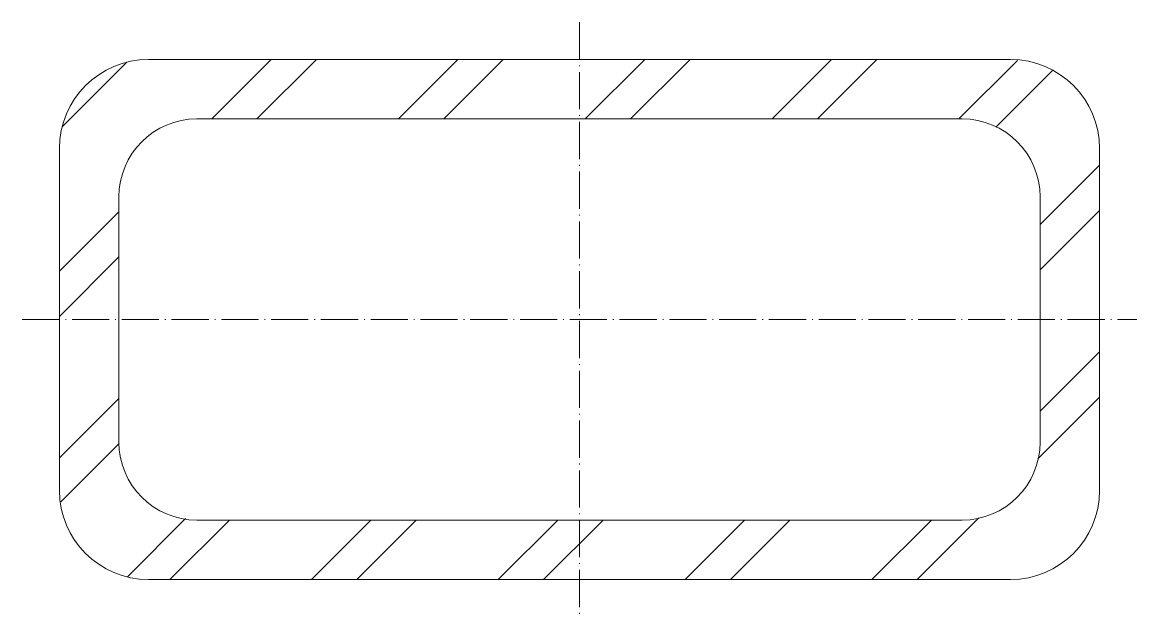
# Model space of a CAD drawing. Header units: metres. Extents: x -75 to 75, y -40 to 40.
import ezdxf

# ---------------------------------------------------------------- set-up
doc = ezdxf.new("R2010")
doc.units = ezdxf.units.M
doc.linetypes.add('MV_hartlijn_staal', pattern=[6.6, 5, -0.8, 0, -0.8])
doc.layers.add('A-DETL-GENF', color=92, linetype='Continuous', lineweight=18)

# ---------------------------------------------------------------- blocks, each defined once
blk = doc.blocks.new('28 Staalprofielen- koker RHS-2d - K140_70_8-V5-00_0 Basismaterialen')
at = {"layer": 'A-DETL-GENF', "lineweight": 13}
h = blk.add_hatch(dxfattribs=at)
h.set_pattern_fill('FP_359', color=256, style=0, pattern_type=2)
h.set_pattern_definition([(225, (-3680.222, -4414.438), (12.57236, -12.57236), []), (225, (-3680.222, -4433.488), (12.57236, -12.57236), [])])
h.paths.add_polyline_path([(58, 35), (-58, 35), (-61.11, 34.59), (-64, 33.39), (-66.49, 31.49), (-68.39, 29), (-69.59, 26.11), (-70, 23), (-70, -23), (-69.59, -26.11), (-68.39, -29), (-66.49, -31.49), (-64, -33.39), (-61.11, -34.59), (-58, -35), (58, -35), (61.11, -34.59), (64, -33.39), (66.49, -31.49), (68.39, -29), (69.59, -26.11), (70, -23), (70, 23), (69.59, 26.11), (68.39, 29), (66.49, 31.49), (64, 33.39), (61.11, 34.59)])
h.paths.add_polyline_path([(-28.6, 27), (51.5, 27), (54.22, 26.64), (56.75, 25.59), (58.92, 23.92), (60.59, 21.75), (61.64, 19.22), (62, 16.5), (62, -16.5), (61.64, -19.22), (60.59, -21.75), (58.92, -23.92), (56.75, -25.59), (54.22, -26.64), (51.5, -27), (-51.5, -27), (-54.22, -26.64), (-56.75, -25.59), (-58.92, -23.92), (-60.59, -21.75), (-61.64, -19.22), (-62, -16.5), (-62, 16.5), (-61.64, 19.22), (-60.59, 21.75), (-58.92, 23.92), (-56.75, 25.59), (-54.22, 26.64), (-51.5, 27)])
at = {"layer": 'A-DETL-GENF', "linetype": 'MV_hartlijn_staal', "lineweight": 13}
for p, q in [((0, 40), (0, -40)), ((-75, 0), (75, 0))]:
    blk.add_line(p, q, dxfattribs=at)
at = {"layer": 'A-DETL-GENF'}
for p, q in [((58, 35), (-58, 35)), ((58, 35), (-58, 35)), ((-51.5, 27), (51.5, 27)), ((51.5, 27), (-51.5, 27)), ((-70, 23), (-70, -23)), ((-70, 23), (-70, -23)), ((70, -23), (70, 23)), ((70, -23), (70, 23)), ((-62, -16.5), (-62, 16.5)), ((-62, 16.5), (-62, -16.5)), ((62, 16.5), (62, -16.5)), ((62, -16.5), (62, 16.5)), ((51.5, -27), (-51.5, -27)), ((-51.5, -27), (51.5, -27)), ((-58, -35), (58, -35)), ((-58, -35), (58, -35))]:
    blk.add_line(p, q, dxfattribs=at)
for centre, radius, start, end in [((-58, 23), 12, 90, 180), ((-58, 23), 12, 90, 180), ((58, 23), 12, 360, 90), ((58, 23), 12, 360, 90), ((-51.5, 16.5), 10.5, 90, 180), ((-51.5, 16.5), 10.5, 90, 180), ((51.5, 16.5), 10.5, 360, 90), ((51.5, 16.5), 10.5, 0, 90), ((-51.5, -16.5), 10.5, 180, 270), ((-51.5, -16.5), 10.5, 180, 270), ((51.5, -16.5), 10.5, 270, 0), ((51.5, -16.5), 10.5, 270, 0), ((-58, -23), 12, 180, 270), ((-58, -23), 12, 180, 270), ((58, -23), 12, 270, 0), ((58, -23), 12, 270, 0)]:
    blk.add_arc(centre, radius, start, end, dxfattribs=at)

msp = doc.modelspace()

# ---------------------------------------------------------------- block references
msp.add_blockref('28 Staalprofielen- koker RHS-2d - K140_70_8-V5-00_0 Basismaterialen', (0, 0))

doc.saveas('drawing.dxf')
